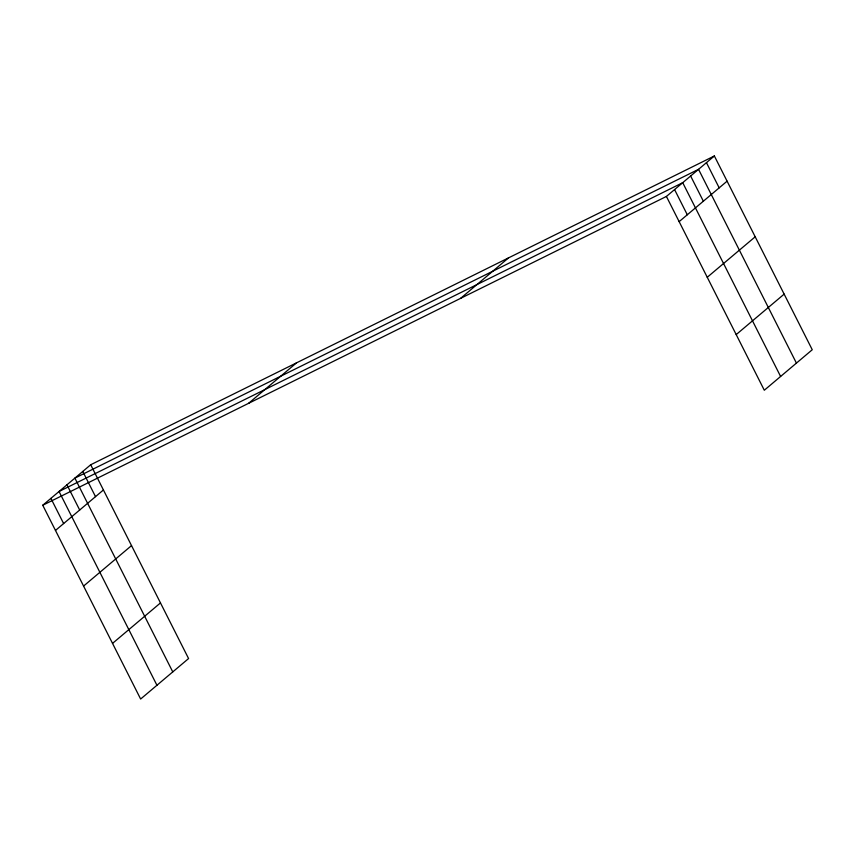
<?xml version="1.0" encoding="UTF-8"?>
<svg xmlns="http://www.w3.org/2000/svg" width="855" height="855" viewBox="0 0 855 855"><rect width="100%" height="100%" fill="white"/><g stroke="black" fill="none" stroke-linecap="round" stroke-linejoin="round"><path stroke-width="1.28" d="M90.694 464.767L188.581 658.553L140.637 699.027L42.75 505.252L90.694 464.767L714.363 155.973L812.25 349.748L764.306 390.233L666.419 196.447L714.363 155.973M55.479 530.442L103.423 489.968M248.559 403.346L296.514 362.873M83.576 586.07L131.531 545.597M460.61 298.352L508.554 257.879M112.529 643.388L160.484 602.914M679.148 221.648L727.092 181.175M707.245 277.276L755.2 236.803M736.198 334.594L784.153 294.12M42.75 505.252L666.419 196.447M706.454 162.653L719.183 187.854M796.422 363.108L698.546 169.333L74.877 478.127L172.763 671.902M690.637 176.012L703.355 201.203M780.604 376.467L682.717 182.692L59.048 491.486L156.935 685.261M674.574 189.575L687.292 214.765M82.785 471.447L95.514 496.648M66.968 484.806L79.686 510.008M50.905 498.369L63.623 523.559"/></g></svg>
